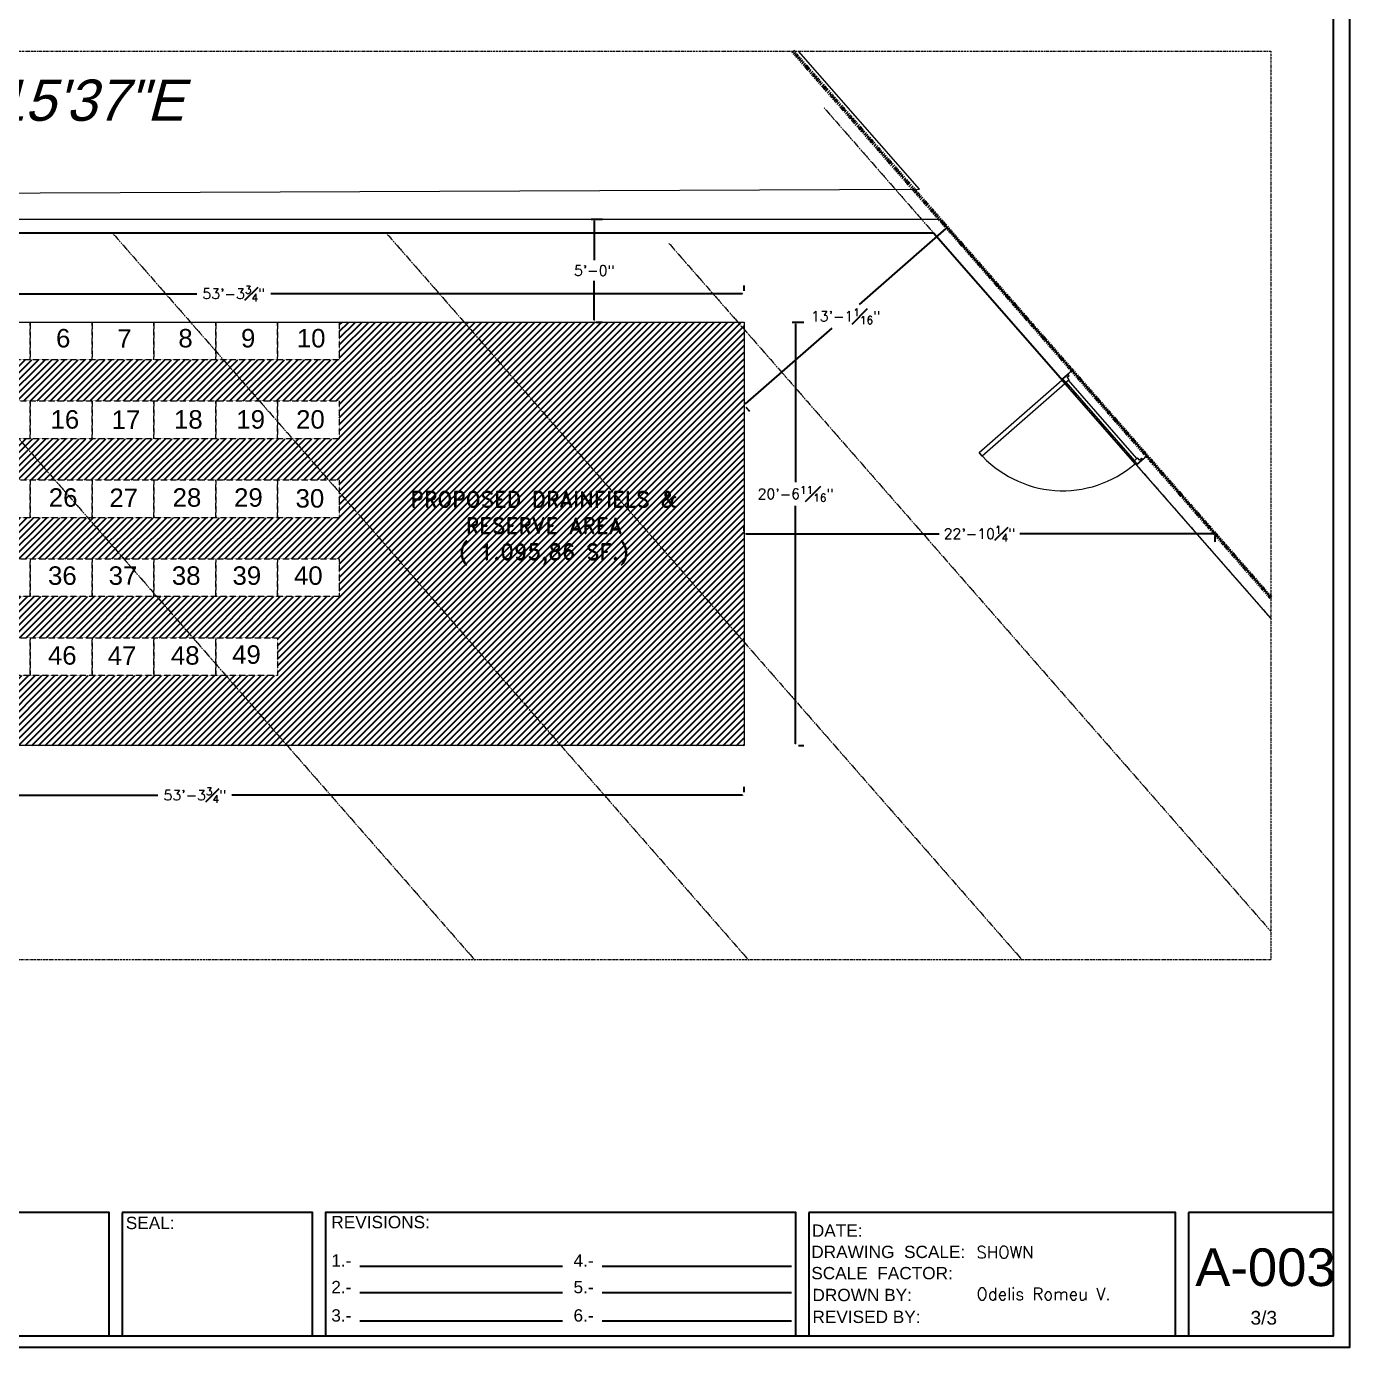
# Model space of a CAD drawing. Header units: inches. Extents: x 437 to 8681, y 26 to 3302.
# Drawn here: x 6922 to 8681, y 26 to 1782 of the extents above; entities that cross this region are included whole.
import ezdxf

# ---------------------------------------------------------------- set-up
doc = ezdxf.new("R2010")
doc.units = ezdxf.units.IN
doc.header["$MEASUREMENT"] = 0
for name, pattern in [('BORDER', [1.75, 0.5, -0.25, 0.5, -0.25, 0, -0.25]), ('HIDDEN2', [0.1875, 0.125, -0.0625]), ('PHANTOM2', [1.25, 0.625, -0.125, 0.125, -0.125, 0.125, -0.125])]:
    doc.linetypes.add(name, pattern=pattern)
for name, color, linetype, lineweight in [('9TEXTLIGHT', 7, 'Continuous', 5), ('BOUNDARY', 150, 'Continuous', 53), ('COLOR PARA ELEVACIONES INICIAL', 7, 'Continuous', 9), ('FENCE', 1, 'FENCE_LINE', 9), ('PLANTA BLANCA', 7, 'Continuous', 0), ('R-W', 6, 'PHANTOM2', 50), ('TEXTURE', 8, 'Continuous', 0)]:
    doc.layers.add(name, color=color, linetype=linetype, lineweight=lineweight)
doc.layers.add('DIMENSION', color=1, linetype='Continuous')
doc.layers.add('TEXT', color=7, linetype='Continuous')
doc.styles.add('20- 1.20', font='stylu.ttf', dxfattribs={"oblique": 15, "height": 1.2})
doc.styles.add('PDF Arial', font='arial.ttf')
doc.styles.add('ROMAND-0.15', font='romand.shx', dxfattribs={"height": 9.6})
doc.styles.add('ROMANS', font='romans.shx')
doc.styles.add('ROMANS-0.1', font='romans.shx', dxfattribs={"height": 6.4})
doc.styles.get("Standard").update_dxf_attribs({"font": 'arial.ttf'})
doc.linetypes.add('FENCE_LINE', pattern='A,0.5,-0.1,["X",Standard,S=0.1,R=0,X=-0.1,Y=-0.05],-0.001', length=0.601)
doc.dimstyles.new('SMALLER DIM', dxfattribs={"dimscale": 64, "dimtxt": 0.09375, "dimasz": 0.015625, "dimexe": 0.075, "dimexo": 0.02625, "dimgap": 0.0375, "dimtad": 0, "dimtih": 1, "dimtoh": 1, "dimdec": 4, "dimzin": 3, "dimdsep": 46, "dimlunit": 4, "dimtxsty": 'ROMANS', "dimcen": 0.0375, "dimclrd": 256, "dimclre": 256, "dimclrt": 7, "dimadec": 0, "dimazin": 0, "dimtfac": 0.75, "dimtdec": 4, "dimtmove": 0, "dimatfit": 3, "dimfxl": 1, "dimfrac": 1, "dimtolj": 1, "dimtzin": 0, "dimlwd": -1, "dimlwe": -1, "dimarcsym": 1})

# ---------------------------------------------------------------- blocks, each defined once
blk = doc.blocks.new('*D131')
at = {"layer": 'DIMENSION', "transparency": 16777216}
for p, q in [((14052.76, -3050.99), (14052.76, -3047.87)), ((14053.76, -3052.67), (14166.42, -3052.67)), ((14326.02, -3052.67), (14213.36, -3052.67)), ((14327.02, -3054.35), (14327.02, -3057.47))]:
    blk.add_line(p, q, dxfattribs=at)
for points in [[(14053.76, -3052.51), (14053.76, -3052.84), (14052.76, -3052.67)], [(14326.02, -3052.51), (14326.02, -3052.84), (14327.02, -3052.67)]]:
    blk.add_solid(points, dxfattribs=at)
at = {"layer": 'DIMENSION', "color": 7, "transparency": 16777216, "insert": (14189.89, -3052.67), "char_height": 6, "attachment_point": 5, "style": 'ROMANS'}
blk.add_mtext('\\A1;22\'-10{\\H0.75x;\\S1#4;}"', dxfattribs=at)
blk = doc.blocks.new('*D122')
at = {"layer": 'DIMENSION', "transparency": 16777216}
for p, q in [((14219.18, -2929.39), (14167.83, -2870.68)), ((14170.24, -2874.95), (14119.76, -2919.11)), ((14053.51, -2977.06), (14103.99, -2932.91)), ((14053.86, -2978.98), (14055.92, -2981.33))]:
    blk.add_line(p, q, dxfattribs=at)
for points in [[(14170.13, -2874.83), (14170.35, -2875.08), (14170.99, -2874.29)], [(14053.4, -2976.93), (14053.62, -2977.19), (14052.76, -2977.72)]]:
    blk.add_solid(points, dxfattribs=at)
at = {"layer": 'DIMENSION', "color": 7, "transparency": 16777216, "insert": (14111.88, -2926.01), "char_height": 6, "attachment_point": 5, "style": 'ROMANS'}
blk.add_mtext('\\A1;13\'-1{\\H0.75x;\\S1#16;}"', dxfattribs=at)
blk = doc.blocks.new('*D123')
at = {"layer": 'DIMENSION', "transparency": 16777216}
for p, q in [((13963.68, -2869.34), (13970.3, -2869.34)), ((13965.5, -2870.34), (13965.5, -2893.37)), ((13965.5, -2928.34), (13965.5, -2905.31)), ((13966.68, -2929.34), (13970.3, -2929.34))]:
    blk.add_line(p, q, dxfattribs=at)
for points in [[(13965.33, -2870.34), (13965.67, -2870.34), (13965.5, -2869.34)], [(13965.33, -2928.34), (13965.67, -2928.34), (13965.5, -2929.34)]]:
    blk.add_solid(points, dxfattribs=at)
at = {"layer": 'DIMENSION', "color": 7, "transparency": 16777216, "insert": (13965.5, -2899.34), "char_height": 6, "attachment_point": 5, "style": 'ROMANS'}
blk.add_mtext('\\A1;5\'-0"', dxfattribs=at)
blk = doc.blocks.new('*D135')
at = {"layer": 'DIMENSION', "transparency": 16777216}
for p, q in [((13412.99, -3203.32), (13412.99, -3200.2)), ((13413.99, -3205), (13711.29, -3205)), ((14051.76, -3205), (13754.45, -3205)), ((14052.76, -3203.32), (14052.76, -3200.2))]:
    blk.add_line(p, q, dxfattribs=at)
for points in [[(13413.99, -3204.83), (13413.99, -3205.17), (13412.99, -3205)], [(14051.76, -3204.83), (14051.76, -3205.17), (14052.76, -3205)]]:
    blk.add_solid(points, dxfattribs=at)
at = {"layer": 'DIMENSION', "color": 7, "transparency": 16777216, "insert": (13732.87, -3205), "char_height": 6, "attachment_point": 5, "style": 'ROMANS'}
blk.add_mtext('\\A1;53\'-3{\\H0.75x;\\S3#4;}"', dxfattribs=at)
blk = doc.blocks.new('*D136')
at = {"layer": 'DIMENSION', "transparency": 16777216}
for p, q in [((13412.99, -2911.16), (13412.99, -2908.04)), ((13413.99, -2912.84), (13733.92, -2912.84)), ((14051.76, -2912.84), (13777.08, -2912.84)), ((14052.76, -2911.16), (14052.76, -2908.04))]:
    blk.add_line(p, q, dxfattribs=at)
for points in [[(13413.99, -2912.68), (13413.99, -2913.01), (13412.99, -2912.84)], [(14051.76, -2912.68), (14051.76, -2913.01), (14052.76, -2912.84)]]:
    blk.add_solid(points, dxfattribs=at)
at = {"layer": 'DIMENSION', "color": 7, "transparency": 16777216, "insert": (13755.5, -2912.84), "char_height": 6, "attachment_point": 5, "style": 'ROMANS'}
blk.add_mtext('\\A1;53\'-3{\\H0.75x;\\S3#4;}"', dxfattribs=at)
blk = doc.blocks.new('*D137')
at = {"layer": 'DIMENSION', "transparency": 16777216}
for p, q in [((14080.77, -2929.34), (14087.56, -2929.34)), ((14082.76, -2930.34), (14082.76, -3022.6)), ((14082.76, -3175), (14082.76, -3036.4)), ((14084.44, -3176), (14087.56, -3176))]:
    blk.add_line(p, q, dxfattribs=at)
for points in [[(14082.59, -2930.34), (14082.92, -2930.34), (14082.76, -2929.34)], [(14082.59, -3175), (14082.92, -3175), (14082.76, -3176)]]:
    blk.add_solid(points, dxfattribs=at)
at = {"layer": 'DIMENSION', "color": 7, "transparency": 16777216, "insert": (14082.76, -3029.5), "char_height": 6, "attachment_point": 5, "style": 'ROMANS'}
blk.add_mtext('\\A1;20\'-6{\\H0.75x;\\S11#16;}"', dxfattribs=at)
blk = doc.blocks.new('septic tank')
at = {"color": 0}
blk.add_lwpolyline([(14239.85669, -2965.17076), (14163.17884, -2877.50994), (13066.99032, -2877.50994), (12924.08787, -3002.50823)], dxfattribs=at)
at = {"layer": 'BOUNDARY', "lineweight": 0}
for p, q in [((13058.62647, -2869.34322), (14166.83159, -2869.34322)), ((14166.66394, -2869.34322), (14359.5, -3089.8002))]:
    blk.add_line(p, q, dxfattribs=at)
at = {"layer": 'COLOR PARA ELEVACIONES INICIAL', "color": 3}
blk.add_lwpolyline([(14052.7571, -2929.34322), (14052.7571, -3176.00132), (13412.98627, -3176.00132), (13412.98627, -2929.34322)], close=True, dxfattribs=at)
at = {"layer": 'COLOR PARA ELEVACIONES INICIAL', "color": 0, "linetype": 'HIDDEN2', "lineweight": 0}
for points in [[(13600.99736, -2951.34322), (13600.99736, -2929.34322), (13636.99736, -2929.34322), (13636.99736, -2951.34322)], [(13636.99736, -2951.34322), (13636.99736, -2929.34322), (13672.99736, -2929.34322), (13672.99736, -2951.34322)], [(13672.99736, -2951.34322), (13672.99736, -2929.34322), (13708.99736, -2929.34322), (13708.99736, -2951.34322)], [(13708.99736, -2951.34322), (13708.99736, -2929.34322), (13744.99736, -2929.34322), (13744.99736, -2951.34322)], [(13744.99736, -2951.34322), (13744.99736, -2929.34322), (13780.99736, -2929.34322), (13780.99736, -2951.34322)], [(13780.99736, -2951.34322), (13780.99736, -2929.34322), (13816.99736, -2929.34322), (13816.99736, -2951.34322)], [(13600.99736, -2997.34322), (13600.99736, -2975.34322), (13636.99736, -2975.34322), (13636.99736, -2997.34322)], [(13636.99736, -2997.34322), (13636.99736, -2975.34322), (13672.99736, -2975.34322), (13672.99736, -2997.34322)], [(13672.99736, -2997.34322), (13672.99736, -2975.34322), (13708.99736, -2975.34322), (13708.99736, -2997.34322)], [(13708.99736, -2997.34322), (13708.99736, -2975.34322), (13744.99736, -2975.34322), (13744.99736, -2997.34322)], [(13744.99736, -2997.34322), (13744.99736, -2975.34322), (13780.99736, -2975.34322), (13780.99736, -2997.34322)], [(13780.99736, -2997.34322), (13780.99736, -2975.34322), (13816.99736, -2975.34322), (13816.99736, -2997.34322)], [(13600.99736, -3043.34322), (13600.99736, -3021.34322), (13636.99736, -3021.34322), (13636.99736, -3043.34322)], [(13636.99736, -3043.34322), (13636.99736, -3021.34322), (13672.99736, -3021.34322), (13672.99736, -3043.34322)], [(13672.99736, -3043.34322), (13672.99736, -3021.34322), (13708.99736, -3021.34322), (13708.99736, -3043.34322)], [(13708.99736, -3043.34322), (13708.99736, -3021.34322), (13744.99736, -3021.34322), (13744.99736, -3043.34322)], [(13744.99736, -3043.34322), (13744.99736, -3021.34322), (13780.99736, -3021.34322), (13780.99736, -3043.34322)], [(13780.99736, -3043.34322), (13780.99736, -3021.34322), (13816.99736, -3021.34322), (13816.99736, -3043.34322)], [(13600.99736, -3089.34322), (13600.99736, -3067.34322), (13636.99736, -3067.34322), (13636.99736, -3089.34322)], [(13636.99736, -3089.34322), (13636.99736, -3067.34322), (13672.99736, -3067.34322), (13672.99736, -3089.34322)], [(13672.99736, -3089.34322), (13672.99736, -3067.34322), (13708.99736, -3067.34322), (13708.99736, -3089.34322)], [(13708.99736, -3089.34322), (13708.99736, -3067.34322), (13744.99736, -3067.34322), (13744.99736, -3089.34322)], [(13744.99736, -3089.34322), (13744.99736, -3067.34322), (13780.99736, -3067.34322), (13780.99736, -3089.34322)], [(13780.99736, -3089.34322), (13780.99736, -3067.34322), (13816.99736, -3067.34322), (13816.99736, -3089.34322)], [(13600.99736, -3135.34322), (13600.99736, -3113.34322), (13636.99736, -3113.34322), (13636.99736, -3135.34322)], [(13636.99736, -3135.34322), (13636.99736, -3113.34322), (13672.99736, -3113.34322), (13672.99736, -3135.34322)], [(13672.99736, -3135.34322), (13672.99736, -3113.34322), (13708.99736, -3113.34322), (13708.99736, -3135.34322)], [(13708.99736, -3135.34322), (13708.99736, -3113.34322), (13744.99736, -3113.34322), (13744.99736, -3135.34322)], [(13744.99736, -3135.34322), (13744.99736, -3113.34322), (13780.99736, -3113.34322), (13780.99736, -3135.34322)]]:
    blk.add_lwpolyline(points, close=True, dxfattribs=at)
at = {"layer": 'FENCE', "color": 0, "ltscale": 2}
blk.add_lwpolyline([(12898.8946, -2973.70639), (13037.33288, -2856.55596), (14155.00456, -2852.03501), (14084.55973, -2771.5)], dxfattribs=at)
at = {"layer": 'PLANTA BLANCA'}
for p, q in [((14166.80977, -2869.50994), (14243.90302, -2957.64566)), ((14163.17884, -2877.50994), (13227.10636, -2877.50994)), ((14237.88155, -2962.91271), (14163.17884, -2877.50994)), ((14232.6145, -2956.89123), (14163.17884, -2877.50994)), ((14243.90302, -2957.64566), (14237.88155, -2962.91271)), ((14189.6545, -3005.33279), (14237.79075, -2963.2275)), ((14239.65703, -2965.36109), (14191.52078, -3007.46639)), ((14237.79075, -2963.2275), (14239.65703, -2965.36109)), ((14239.07406, -2963.22956), (14238.42213, -2963.79981)), ((14238.42213, -2963.79981), (14239.07406, -2963.22956)), ((14238.42213, -2963.79981), (14280.52742, -3011.93607)), ((14280.52742, -3011.93607), (14238.42213, -2963.79981)), ((14241.56714, -2959.95041), (14238.52973, -2962.60726)), ((14238.52973, -2962.60726), (14240.16272, -2964.47415)), ((14240.16272, -2964.47415), (14242.08888, -2962.78932)), ((14240.16272, -2964.47415), (14280.0907, -3010.12122)), ((14240.94838, -2961.48546), (14242.05963, -2960.51344)), ((14242.08888, -2962.78932), (14240.94838, -2961.48546)), ((14242.05963, -2960.51344), (14241.56714, -2959.95041)), ((14281.57236, -3008.8252), (14241.64438, -2963.17813)), ((14191.52078, -3007.46639), (14189.6545, -3005.33279)), ((14282.01686, -3008.43639), (14280.0907, -3010.12122)), ((14280.0907, -3010.12122), (14281.72369, -3011.98811)), ((14280.52742, -3011.93607), (14281.17936, -3011.36582)), ((14281.17936, -3011.36582), (14280.52742, -3011.93607)), ((14281.33471, -3012.58989), (14287.35618, -3007.32284)), ((14359.5, -3101.9512), (14281.33471, -3012.58989)), ((14281.72369, -3011.98811), (14284.7611, -3009.33126)), ((14283.15736, -3009.74025), (14282.01686, -3008.43639)), ((14284.26861, -3008.76823), (14283.15736, -3009.74025)), ((14284.7611, -3009.33126), (14284.26861, -3008.76823)), ((14287.35618, -3007.32284), (14359.5, -3089.80019))]:
    blk.add_line(p, q, dxfattribs=at)
at = {"layer": 'PLANTA BLANCA', "linetype": 'BORDER'}
blk.add_lwpolyline([(14359.5, -3301), (12896.5, -3301), (12896.5, -2771.5), (14359.5, -2771.5)], close=True, dxfattribs=at)
at = {"layer": 'PLANTA BLANCA'}
blk.add_lwpolyline([(12917.05975, -2994.47344), (13059.25245, -2869.50433), (14166.80977, -2869.50994), (14359.5, -3089.80193)], dxfattribs=at)
blk.add_circle((14238.3926, -2963.19797), 0.35433, dxfattribs=at)
blk.add_arc((14238.3926, -2963.19797), 64.42628, 220.84391104, 310.84391104, dxfattribs=at)
at = {"layer": 'R-W'}
blk.add_line((14081.07944, -2771.5), (14359.5, -3089.80019), dxfattribs=at)
at = {"layer": 'TEXTURE', "color": 0, "linetype": 'PHANTOM2', "lineweight": 0, "flags": 128}
for points in [[(14099.31993, -2804.50419), (14359.5, -3101.95121)], [(13525.46154, -2877.50994), (13895.8928, -3301)], [(13684.89086, -2877.50994), (14055.32213, -3301)], [(13844.32019, -2877.50994), (14214.75145, -3301)], [(14008.99778, -2883.50994), (14359.5, -3284.21642)]]:
    blk.add_lwpolyline(points, dxfattribs=at)
at = {"layer": '9TEXTLIGHT', "insert": (13574.14211, -2800.27423), "char_height": 24.0105106, "attachment_point": 5, "rotation": 359.99999999, "style": '20- 1.20'}
blk.add_mtext('92.31\'    N39%%D15\'37"E ', dxfattribs=at)
at = {"layer": 'TEXT', "attachment_point": 7, "style": 'PDF Arial'}
for s, insert, char_height in [('6', (13651.98002, -2944.29729), 10.75764), ('7', (13687.64873, -2944.29729), 10.75764), ('8', (13723.22998, -2944.29729), 10.75764), ('9', (13759.73747, -2944.29729), 10.75764), ('10', (13792.23747, -2944.29729), 10.757641), ('16', (13648.75599, -2991.60504), 10.757641), ('17', (13684.38015, -2991.60504), 10.757641), ('18', (13720.69279, -2991.60504), 10.757641), ('19', (13757.00543, -2991.60504), 10.757641), ('20', (13791.81807, -2991.60504), 10.757641), ('26', (13647.75599, -3037.10504), 10.757641), ('27', (13683.06862, -3037.10504), 10.757641), ('28', (13719.88126, -3037.10504), 10.757641), ('29', (13755.6939, -3037.10504), 10.757641), ('30', (13791.50654, -3037.60504), 10.757641), ('36', (13647.31807, -3082.60504), 10.757641), ('37', (13682.63071, -3082.60504), 10.757641), ('38', (13719.44335, -3082.60504), 10.757641), ('39', (13754.75599, -3082.60504), 10.757641), ('40', (13790.56862, -3082.60504), 10.757641), ('46', (13647.25599, -3129.10504), 10.757641), ('47', (13682.06862, -3129.10504), 10.757641), ('48', (13718.88126, -3129.10504), 10.757641), ('49', (13754.53573, -3128.60247), 10.757641)]:
    blk.add_mtext(s, dxfattribs=dict(at, insert=insert, char_height=char_height))
at = {"layer": 'TEXT', "color": 0, "insert": (13808.53456, -3028.10777, -0.36777), "char_height": 9.1625361, "attachment_point": 1, "style": 'ROMAND-0.15'}
blk.add_mtext_dynamic_manual_height_columns('\\pxqc;PROPOSED DRAINFIELS & \\PRESERVE AREA \\P( 1.095,86 SF.)', width=255.3491291, gutter_width=12.85377, heights=[0], dxfattribs=at)
at = {"layer": 'DIMENSION', "color": 2}
dim = blk.add_linear_dim(base=(13965.5, -2929.34322), p1=(13962, -2869.34322), p2=(13965, -2929.34322), angle=90, dimstyle='SMALLER DIM', dxfattribs=at)
dim.commit()
dim.dimension.update_dxf_attribs({"geometry": '*D123', "text_midpoint": (13965.5, -2899.34322)})
at = {"layer": 'DIMENSION'}
dim = blk.add_linear_dim(base=(14170.9949, -2874.29453), p1=(14052.7571, -2977.71839), p2=(14220.28972, -2930.6501), angle=41.17653374, dimstyle='SMALLER DIM', dxfattribs=at)
dim.commit()
dim.dimension.update_dxf_attribs({"geometry": '*D122', "text_midpoint": (14111.876, -2926.00646)})
at = {"layer": 'DIMENSION', "color": 2}
dim = blk.add_linear_dim(base=(14052.7571, -2912.84322), p1=(13412.98627, -2912.84322), p2=(14052.7571, -2912.84322), dimstyle='SMALLER DIM', dxfattribs=at)
dim.commit()
dim.dimension.update_dxf_attribs({"geometry": '*D136', "text_midpoint": (13755.5, -2912.84322), "dimtype": 160})
dim = blk.add_linear_dim(base=(14082.7571, -3176.00132), p1=(14079.08864, -2929.34322), p2=(14082.7571, -3176.00132), angle=90, dimstyle='SMALLER DIM', dxfattribs=at)
dim.commit()
dim.dimension.update_dxf_attribs({"geometry": '*D137', "text_midpoint": (14082.7571, -3029.5), "dimtype": 160})
at = {"layer": 'DIMENSION'}
dim = blk.add_aligned_dim(p1=(14052.7571, -3052.67227), p2=(14327.02382, -3052.67227), distance=0, dimstyle='SMALLER DIM', dxfattribs=at)
dim.commit()
dim.dimension.update_dxf_attribs({"geometry": '*D131', "text_midpoint": (14189.89046, -3052.67227)})
at = {"layer": 'DIMENSION', "color": 2}
dim = blk.add_linear_dim(base=(14052.7571, -3205), p1=(13412.98627, -3205), p2=(14052.7571, -3205), dimstyle='SMALLER DIM', dxfattribs=at)
dim.commit()
dim.dimension.update_dxf_attribs({"geometry": '*D135', "text_midpoint": (13732.87169, -3205)})

msp = doc.modelspace()

# ---------------------------------------------------------------- hatches: boundary and pattern name
at = {"layer": 'DIMENSION', "transparency": 33554687}
h = msp.add_hatch(dxfattribs=at)
h.set_pattern_fill('ANSI31', color=8, scale=50)
h.set_pattern_definition([(45, (-5729.5, -545), (-4.4194174, 4.4194174), [])])
h.paths.add_polyline_path([(7876.19883, 1389.48673), (7338.18067, 1389.48673), (7338.18067, 1339.28138), (7256.02647, 1339.28138), (7173.87227, 1339.28138), (7091.71806, 1339.28138), (7009.56386, 1339.28138), (6927.40966, 1339.28138), (6845.25545, 1339.28138), (6763.10125, 1339.28138), (6680.94705, 1339.28138), (6598.79284, 1339.28138), (6516.63864, 1339.28138), (6516.63864, 1359.85175), (6470.95296, 1359.85175), (6470.95296, 1263.94155), (6516.63864, 1263.94155), (6516.63864, 1284.51192), (6598.79284, 1284.51192), (6680.94705, 1284.51192), (6763.10125, 1284.51192), (6845.25545, 1284.51192), (6927.40966, 1284.51192), (7009.56386, 1284.51192), (7091.71806, 1284.51192), (7173.87227, 1284.51192), (7256.02647, 1284.51192), (7338.18067, 1284.51192), (7338.18067, 1234.30657), (7256.02647, 1234.30657), (7173.87227, 1234.30657), (7091.71806, 1234.30657), (7009.56386, 1234.30657), (6927.40966, 1234.30657), (6845.25545, 1234.30657), (6763.10125, 1234.30657), (6680.94705, 1234.30657), (6598.79284, 1234.30657), (6516.63864, 1234.30657), (6516.63864, 1254.87693), (6470.95296, 1254.87693), (6470.95296, 1158.96674), (6516.63864, 1158.96674), (6516.63864, 1179.5371), (6598.79284, 1179.5371), (6680.94705, 1179.5371), (6763.10125, 1179.5371), (6845.25545, 1179.5371), (6927.40966, 1179.5371), (7009.56386, 1179.5371), (7091.71806, 1179.5371), (7173.87227, 1179.5371), (7256.02647, 1179.5371), (7338.18067, 1179.5371), (7338.18067, 1129.33175), (7256.02647, 1129.33175), (7173.87227, 1129.33175), (7091.71806, 1129.33175), (7009.56386, 1129.33175), (6927.40966, 1129.33175), (6845.25545, 1129.33175), (6763.10125, 1129.33175), (6680.94705, 1129.33175), (6598.79284, 1129.33175), (6516.63864, 1129.33175), (6516.63864, 1149.90212), (6470.95296, 1149.90212), (6470.95296, 1053.99192), (6516.63864, 1053.99192), (6516.63864, 1074.56229), (6598.79284, 1074.56229), (6680.94705, 1074.56229), (6763.10125, 1074.56229), (6845.25545, 1074.56229), (6927.40966, 1074.56229), (7009.56386, 1074.56229), (7091.71806, 1074.56229), (7173.87227, 1074.56229), (7256.02647, 1074.56229), (7338.18067, 1074.56229), (7338.18067, 1024.35694), (7256.02647, 1024.35694), (7173.87227, 1024.35694), (7091.71806, 1024.35694), (7009.56386, 1024.35694), (6927.40966, 1024.35694), (6845.25545, 1024.35694), (6763.10125, 1024.35694), (6680.94705, 1024.35694), (6598.79284, 1024.35694), (6516.63864, 1024.35694), (6516.63864, 1044.9273), (6470.95296, 1044.9273), (6470.95296, 949.01711), (6516.63864, 949.01711), (6516.63864, 969.58747), (6598.79284, 969.58747), (6680.94705, 969.58747), (6763.10125, 969.58747), (6845.25545, 969.58747), (6927.40966, 969.58747), (7009.56386, 969.58747), (7091.71806, 969.58747), (7173.87227, 969.58747), (7256.02647, 969.58747), (7256.02647, 919.38212), (7173.87227, 919.38212), (7091.71806, 919.38212), (7009.56386, 919.38212), (6927.40966, 919.38212), (6845.25545, 919.38212), (6763.10125, 919.38212), (6680.94705, 919.38212), (6598.79284, 919.38212), (6516.63864, 919.38212), (6516.63864, 939.95249), (6461.88834, 939.95249), (6461.88834, 1359.78812), (6416.20265, 1359.78812), (6416.20265, 826.59785), (7876.19883, 826.59785)])
h.paths.add_polyline_path([(7406.36191, 1057.31236), (7814.09654, 1057.31236), (7814.09654, 1169.32737), (7406.36191, 1169.32737)], flags=24)

# ---------------------------------------------------------------- linework, layer by layer
for points in [[(5124.86863, 3302.11012), (8681.04843, 3302.11012), (8681.04843, 26.02199), (5124.86863, 26.02199)], [(8659.74765, 41.48839), (8659.74765, 3286.64372), (5146.1694, 3286.64372), (5146.1694, 41.48839)]]:
    msp.add_lwpolyline(points, close=True)
at = {"layer": 'TEXT'}
for points in [[(5804.7088, 205.76753), (5804.7088, 41.48839), (7032.17471, 41.48839), (7032.17471, 205.76753)], [(7049.52814, 205.76753), (7049.52814, 41.48839), (7302.62166, 41.48839), (7302.62166, 205.76753)], [(7962.26279, 205.76753), (7962.26279, 41.48839), (8449.77116, 41.48839), (8449.77116, 205.76753)], [(8467.12459, 205.76753), (8467.12459, 41.48839), (8659.74765, 41.48839), (8659.74765, 205.76753)]]:
    msp.add_lwpolyline(points, close=True, dxfattribs=at)
for points in [[(7634.75821, 41.48839), (7944.90936, 41.48839), (7944.90936, 205.76753), (7319.97509, 205.76753), (7319.97509, 41.48839), (7634.75821, 41.48839)], [(7365.43708, 134.43469), (7634.75821, 134.43469)], [(7687.36612, 134.43469), (7939.24147, 134.43469)], [(7365.43708, 99.10102), (7634.75821, 99.10102)], [(7687.36612, 99.10102), (7939.24147, 99.10102)], [(7365.43708, 61.41176), (7634.75821, 61.41176)], [(7687.36612, 61.41176), (7939.24147, 61.41176)]]:
    msp.add_lwpolyline(points, dxfattribs=at)

# ---------------------------------------------------------------- block references
at = {"layer": 'DIMENSION', "color": 0, "xscale": 2.282061196207007, "yscale": 2.282061196207007, "zscale": 2.282061196207007}
msp.add_blockref('septic tank', (-24193.05285, 8074.42723), dxfattribs=at)

# ---------------------------------------------------------------- texts
at = {"layer": 'TEXT', "style": 'ROMANS-0.1'}
for s, height, p in [('SHOWN', 16.071298, (8185.1255, 144.66294)), ('Odelis Romeu V.', 16.0712981, (8185.1255, 89.16294))]:
    msp.add_text(s, height=height, dxfattribs=at).set_placement(p)
at = {"layer": 'TEXT', "insert": (7054.3292, 199.87513), "char_height": 16.382252, "width": 56.6785694, "attachment_point": 1}
msp.add_mtext('SEAL:', dxfattribs=at)
at = {"layer": 'TEXT', "attachment_point": 1}
for s, insert, char_height in [('REVISIONS:', (7327.55424, 200.97198), 16.382252), ('DATE:', (7966.31646, 189.66645), 16.382252), ('DRAWING  SCALE:', (7965.53127, 161.3995), 16.3822521), ('A-003', (8475.98159, 157.82205), 50.069679), ('1.-', (7327.55424, 149.93444), 16.382252), ('4.-', (7649.48328, 149.93444), 16.382252), ('SCALE  FACTOR:', (7965.53127, 133.13256), 16.3822521), ('2.-', (7327.55424, 114.60077), 16.382252), ('5.-', (7649.48328, 114.60077), 16.382252), ('DROWN BY:', (7967.10165, 104.08043), 16.382252), ('3.-', (7327.55424, 76.91151), 16.382252), ('6.-', (7649.48328, 76.91151), 16.382252), ('REVISED BY:', (7967.10165, 75.0283), 16.3822521), ('3/3', (8549.41767, 74.68703), 18.163963)]:
    msp.add_mtext(s, dxfattribs=dict(at, insert=insert, char_height=char_height))

doc.saveas('drawing.dxf')
